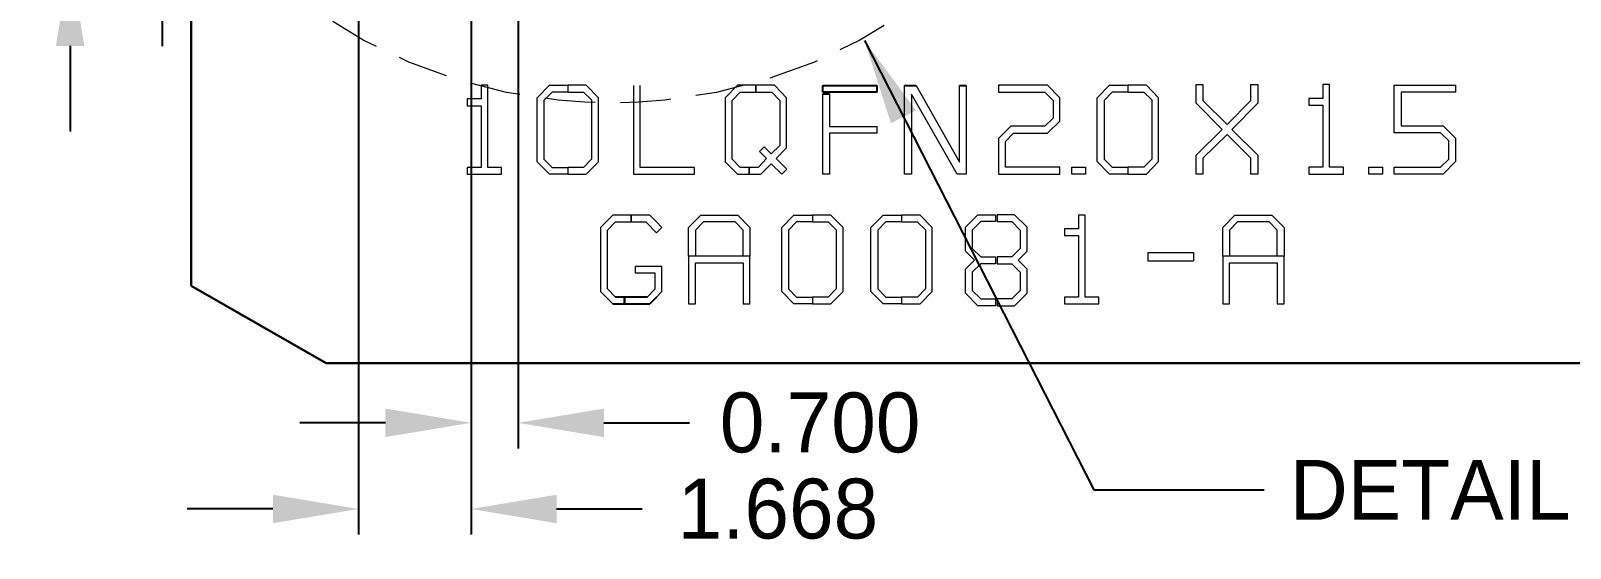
# Model space of a CAD drawing. Extents: x 276.8 to 349.1, y 147.8 to 219.
# Drawn here: x 279.3 to 302.13, y 149.81 to 157.49 of the extents above; entities that cross this region are included whole.
import ezdxf

# ---------------------------------------------------------------- set-up
doc = ezdxf.new("R2010")
doc.units = 0
doc.header["$LTSCALE"] = 3
doc.header["$MEASUREMENT"] = 0
doc.linetypes.add('HIDDEN', pattern=[0.375, 0.25, -0.125])
doc.layers.add('998', color=50, linetype='Continuous')
for name, color, linetype, lineweight in [('DETAIL', 6, 'HIDDEN', 15), ('DIM', 4, 'Continuous', 13), ('OBJ', 3, 'Continuous', 30), ('TEXT', 2, 'Continuous', 20)]:
    doc.layers.add(name, color=color, linetype=linetype, lineweight=lineweight)
doc.dimstyles.new('3DEC X 2', dxfattribs={"dimtxt": 0.889, "dimasz": 1.27, "dimexe": 0.381, "dimexo": 0.381, "dimgap": 0.381, "dimtad": 0, "dimdec": 3, "dimzin": 0, "dimdsep": 46, "dimtxsty": 'Standard', "dimcen": 0.09, "dimadec": 0, "dimazin": 0, "dimtfac": 1, "dimtdec": 3, "dimtofl": 0, "dimtmove": 0, "dimatfit": 3, "dimfxl": 1, "dimtolj": 1, "dimtzin": 0, "dimarcsym": 0})

# ---------------------------------------------------------------- blocks, each defined once
blk = doc.blocks.new('*D16')
at = {"layer": 'Defpoints', "color": 0, "transparency": 16777216}
for p in [(184.888, -123.425), (189.165, -123.425), (189.165, -124.693)]:
    blk.add_point(p, dxfattribs=at)
at = {"layer": 'DIM', "color": 0, "lineweight": -2, "transparency": 16777216}
for p, q in [((184.888, -122.155), (184.888, -120.885)), ((188.784, -123.425), (184.507, -123.425)), ((188.784, -124.693), (184.507, -124.693)), ((184.888, -125.963), (184.888, -127.233))]:
    blk.add_line(p, q, dxfattribs=at)
at = {"layer": 'DIM', "color": 0, "transparency": 16777216}
for points in [[(184.677, -122.155), (185.1, -122.155), (184.888, -123.425)], [(184.677, -125.963), (185.1, -125.963), (184.888, -124.693)]]:
    blk.add_solid(points, dxfattribs=at)
at = {"layer": 'DIM', "color": 0, "transparency": 16777216, "insert": (184.888, -118.874), "char_height": 0.889, "attachment_point": 5, "rotation": 90}
blk.add_mtext('\\A1;1.268', dxfattribs=at)
blk = doc.blocks.new('*D17')
at = {"layer": 'Defpoints', "color": 0, "transparency": 16777216}
for p in [(186.254, -122.725), (189.165, -122.725), (189.165, -123.425)]:
    blk.add_point(p, dxfattribs=at)
at = {"layer": 'DIM', "color": 0, "lineweight": -2, "transparency": 16777216}
for p, q in [((186.254, -121.455), (186.254, -120.185)), ((188.784, -122.725), (185.873, -122.725)), ((188.784, -123.425), (185.873, -123.425)), ((186.254, -124.695), (186.254, -125.965))]:
    blk.add_line(p, q, dxfattribs=at)
at = {"layer": 'DIM', "color": 0, "transparency": 16777216}
for points in [[(186.043, -121.455), (186.466, -121.455), (186.254, -122.725)], [(186.043, -124.695), (186.466, -124.695), (186.254, -123.425)]]:
    blk.add_solid(points, dxfattribs=at)
at = {"layer": 'DIM', "color": 0, "transparency": 16777216, "insert": (186.254, -118.248), "char_height": 0.889, "attachment_point": 5, "rotation": 90}
blk.add_mtext('\\A1;0.700', dxfattribs=at)
blk = doc.blocks.new('*D18')
at = {"layer": 'Defpoints', "color": 0, "transparency": 16777216}
for p in [(189.165, -124.693), (190.833, -124.693), (190.833, -132.839)]:
    blk.add_point(p, dxfattribs=at)
at = {"layer": 'DIM', "color": 0, "lineweight": -2, "transparency": 16777216}
for p, q in [((189.165, -125.074), (189.165, -133.22)), ((190.833, -125.074), (190.833, -133.22)), ((187.895, -132.839), (186.625, -132.839)), ((192.103, -132.839), (193.373, -132.839))]:
    blk.add_line(p, q, dxfattribs=at)
at = {"layer": 'DIM', "color": 0, "transparency": 16777216}
for points in [[(187.895, -132.627), (187.895, -133.05), (189.165, -132.839)], [(192.103, -132.627), (192.103, -133.05), (190.833, -132.839)]]:
    blk.add_solid(points, dxfattribs=at)
at = {"layer": 'DIM', "color": 0, "transparency": 16777216, "insert": (195.384, -132.839), "char_height": 0.889, "attachment_point": 5}
blk.add_mtext('\\A1;1.668', dxfattribs=at)
blk = doc.blocks.new('*D19')
at = {"layer": 'Defpoints', "color": 0, "transparency": 16777216}
for p in [(190.833, -124.693), (191.533, -124.693), (191.533, -131.56)]:
    blk.add_point(p, dxfattribs=at)
at = {"layer": 'DIM', "color": 0, "lineweight": -2, "transparency": 16777216}
for p, q in [((190.833, -125.074), (190.833, -131.941)), ((191.533, -125.074), (191.533, -131.941)), ((189.563, -131.56), (188.293, -131.56)), ((192.803, -131.56), (194.073, -131.56))]:
    blk.add_line(p, q, dxfattribs=at)
at = {"layer": 'DIM', "color": 0, "transparency": 16777216}
for points in [[(189.563, -131.348), (189.563, -131.771), (190.833, -131.56)], [(192.803, -131.348), (192.803, -131.771), (191.533, -131.56)]]:
    blk.add_solid(points, dxfattribs=at)
at = {"layer": 'DIM', "color": 0, "transparency": 16777216, "insert": (196.01, -131.56), "char_height": 0.889, "attachment_point": 5}
blk.add_mtext('\\A1;0.700', dxfattribs=at)

msp = doc.modelspace()

# ---------------------------------------------------------------- linework, layer by layer
at = {"layer": '998'}
for p, q in [((291.0486, 156.5816), (291.0486, 156.6831)), ((291.0486, 156.6831), (291.8553, 156.6831)), ((291.8553, 156.5816), (291.8553, 156.6831)), ((292.2623, 156.6831), (292.436, 156.6831)), ((293.075, 156.6831), (293.1767, 156.6831)), ((291.8553, 156.5816), (291.0486, 156.5816)), ((291.0486, 156.5563), (291.1501, 156.5563)), ((287.9369, 153.4385), (288.1084, 153.4385)), ((288.1083, 153.54), (287.9763, 153.54)), ((288.4431, 153.54), (288.1083, 153.54)), ((288.1083, 153.54), (288.1084, 153.4385)), ((288.1084, 153.4385), (288.1083, 153.54)), ((288.1084, 153.4385), (288.4825, 153.4385)), ((288.5816, 153.54), (288.4825, 153.4385))]:
    msp.add_line(p, q, dxfattribs=at)
at = {"layer": 'DETAIL'}
msp.add_circle((287.9173, 164.148), 7.7256, dxfattribs=at)
at = {"layer": 'OBJ'}
for p, q in [((281.6832, 159.3571), (281.6832, 153.7071)), ((281.6832, 153.7071), (283.6832, 152.5571)), ((283.6832, 152.5571), (340.2591, 152.5571))]:
    msp.add_line(p, q, dxfattribs=at)
at = {"layer": 'TEXT', "extrusion": (0, 0, -1)}
for p, q in [((288.2412, 156.6831), (288.2412, 155.3639)), ((288.3427, 155.4654), (288.3427, 156.6831)), ((289.1494, 155.4654), (288.3427, 155.4654)), ((289.1494, 155.3639), (289.1494, 155.4654)), ((288.2412, 155.3639), (289.1494, 155.3639))]:
    msp.add_line(p, q, dxfattribs=at)
at = {"layer": 'TEXT'}
for p, q in [((292.2623, 155.3623), (292.2623, 156.6831)), ((292.436, 156.6831), (293.075, 155.5402)), ((293.075, 155.5402), (293.075, 156.6831)), ((293.1767, 156.6831), (293.1767, 155.3623)), ((291.0486, 155.3639), (291.0486, 156.5563)), ((291.1501, 156.5563), (291.1501, 156.0742)), ((292.3641, 156.5538), (292.3641, 155.3623)), ((293.0436, 155.3623), (292.3641, 156.5538)), ((291.1501, 156.0742), (291.8553, 156.0742)), ((291.8553, 155.9728), (291.1501, 155.9728)), ((291.1501, 155.9728), (291.1501, 155.3639)), ((291.8553, 155.9728), (291.8553, 156.0742)), ((291.1501, 155.3639), (291.0486, 155.3639)), ((292.3641, 155.3623), (292.2623, 155.3623)), ((293.1767, 155.3623), (293.0436, 155.3623)), ((300.1373, 155.3642), (299.5238, 155.3642)), ((287.9369, 154.7577), (287.7557, 154.572)), ((287.7557, 154.572), (287.7557, 154.513)), ((287.8571, 154.5336), (287.9763, 154.6563)), ((288.2097, 154.7577), (287.9369, 154.7577)), ((287.9763, 154.6563), (288.2097, 154.6563)), ((288.4825, 154.7577), (288.2097, 154.7577)), ((288.2097, 154.7577), (288.2097, 154.6563)), ((288.2097, 154.6563), (288.2097, 154.7577)), ((288.2097, 154.6563), (288.4278, 154.6563)), ((288.586, 154.4942), (288.4278, 154.6563)), ((288.5816, 154.6563), (288.4825, 154.7577)), ((288.6638, 154.572), (288.5816, 154.6563)), ((288.6638, 154.572), (288.586, 154.4942)), ((287.7557, 154.513), (287.7557, 153.6243)), ((287.8571, 153.6626), (287.8571, 154.5336)), ((295.8682, 154.199), (296.5471, 154.199)), ((295.8682, 154.199), (295.8682, 154.079)), ((296.5471, 154.199), (296.5471, 154.079)), ((288.2743, 153.8942), (288.2743, 153.9942)), ((288.6638, 153.9942), (288.2743, 153.9942)), ((288.5623, 153.8942), (288.2743, 153.8942)), ((288.5623, 153.6626), (288.5623, 153.8942)), ((288.6638, 153.6243), (288.6638, 153.9942)), ((295.8682, 154.079), (296.5471, 154.079)), ((287.9763, 153.54), (287.8571, 153.6626)), ((288.4431, 153.54), (288.5623, 153.6626)), ((287.7557, 153.6243), (287.9369, 153.4385)), ((288.6638, 153.6243), (288.5816, 153.54))]:
    msp.add_line(p, q, dxfattribs=at)
for points in [[(286.2863, 155.4655), (286.0831, 155.4655), (286.0831, 156.6847), (285.9815, 156.6847), (285.9815, 156.4815), (285.7783, 156.4815), (285.7783, 156.3799), (285.9815, 156.3799), (285.9815, 155.4655), (285.7783, 155.4655), (285.7783, 155.3639), (286.2863, 155.3639)], [(286.9153, 155.5888), (287.0346, 155.4655), (287.2683, 155.4655), (287.2683, 155.3639), (286.9952, 155.3639), (286.8137, 155.5498), (286.8137, 156.4987), (286.9952, 156.6847), (287.2683, 156.6847), (287.2683, 156.5831), (287.0347, 156.5831), (286.9153, 156.4603)], [(287.2683, 156.5831), (287.5011, 156.5831), (287.6214, 156.4668), (287.6214, 155.5883), (287.502, 155.4655), (287.2683, 155.4655), (287.2683, 155.3639), (287.5414, 155.3639), (287.7229, 155.5498), (287.7229, 156.1259), (287.7229, 156.4987), (287.5414, 156.6847), (287.2683, 156.6847)], [(289.8253, 155.4655), (289.706, 155.5883), (289.706, 156.4603), (289.8253, 156.5831), (290.059, 156.5831), (290.059, 156.6847), (289.7859, 156.6847), (289.6044, 156.4987), (289.6044, 156.4397), (289.6044, 155.5498), (289.7859, 155.3639), (289.9576, 155.3639), (289.9574, 155.4655)], [(290.5136, 155.7531), (290.5136, 156.4987), (290.4313, 156.5831), (290.3321, 156.6847), (290.059, 156.6847), (290.059, 156.5831), (290.2926, 156.5831), (290.412, 156.4603), (290.412, 155.7905), (290.2825, 155.6654), (290.1822, 155.7709), (290.1101, 155.7013), (290.2168, 155.5971), (290.0895, 155.4655), (289.9574, 155.4655), (289.9576, 155.3639), (290.1293, 155.3639), (290.2832, 155.5178), (290.4433, 155.3655), (290.5176, 155.4372), (290.3592, 155.5957)], [(293.6559, 155.3642), (294.5652, 155.3642), (294.5652, 155.4658), (293.7575, 155.4658), (293.7575, 155.851), (293.8769, 155.9738), (294.3842, 155.9738), (294.5652, 156.1526), (294.5652, 156.499), (294.3837, 156.685), (293.6559, 156.685), (293.6559, 156.5834), (294.3442, 156.5834), (294.4636, 156.4606), (294.4636, 156.1982), (294.3442, 156.0754), (293.8371, 156.0754), (293.6559, 155.8942)], [(295.2223, 155.5891), (295.3416, 155.4658), (295.5753, 155.4658), (295.5753, 155.3642), (295.3022, 155.3642), (295.1207, 155.5502), (295.1207, 156.499), (295.3022, 156.685), (295.5753, 156.685), (295.5753, 156.5834), (295.3417, 156.5834), (295.2223, 156.4606)], [(295.5753, 156.5834), (295.8081, 156.5834), (295.9284, 156.4671), (295.9284, 155.5886), (295.809, 155.4658), (295.5753, 155.4658), (295.5753, 155.3642), (295.8484, 155.3642), (296.03, 155.5502), (296.03, 156.1262), (296.03, 156.499), (295.8484, 156.685), (295.5753, 156.685)], [(298.7692, 155.4665), (298.5647, 155.4665), (298.5647, 156.6935), (298.4625, 156.6935), (298.4625, 156.489), (298.258, 156.489), (298.258, 156.3867), (298.4625, 156.3867), (298.4625, 155.4665), (298.258, 155.4665), (298.258, 155.3642), (298.7692, 155.3642)], [(294.7442, 155.3642), (294.7442, 155.4706), (294.9446, 155.4706), (294.9446, 155.3642)], [(299.1472, 155.3642), (299.1472, 155.4706), (299.3477, 155.4706), (299.3477, 155.3642)], [(290.5424, 153.6618), (290.6617, 153.5386), (290.8953, 153.5386), (290.8953, 153.437), (290.6223, 153.437), (290.4408, 153.6229), (290.4408, 154.5718), (290.6223, 154.7577), (290.8953, 154.7577), (290.8953, 154.6561), (290.6617, 154.6561), (290.5424, 154.5334)], [(290.8953, 154.6561), (291.1281, 154.6561), (291.2484, 154.5399), (291.2484, 153.6613), (291.129, 153.5386), (290.8953, 153.5386), (290.8953, 153.437), (291.1685, 153.437), (291.35, 153.6229), (291.35, 154.199), (291.35, 154.5718), (291.1685, 154.7577), (290.8953, 154.7577)], [(291.8653, 153.6618), (291.9846, 153.5386), (292.2183, 153.5386), (292.2183, 153.437), (291.9452, 153.437), (291.7637, 153.6229), (291.7637, 154.5718), (291.9452, 154.7577), (292.2183, 154.7577), (292.2183, 154.6561), (291.9847, 154.6561), (291.8653, 154.5334)], [(292.2183, 154.6561), (292.4511, 154.6561), (292.5714, 154.5399), (292.5714, 153.6613), (292.452, 153.5386), (292.2183, 153.5386), (292.2183, 153.437), (292.4915, 153.437), (292.673, 153.6229), (292.673, 154.199), (292.673, 154.5718), (292.4915, 154.7577), (292.2183, 154.7577)], [(293.1648, 153.5962), (293.1648, 153.9522), (293.2988, 154.0862), (293.1648, 154.2202), (293.1648, 154.5762), (293.3498, 154.7612), (293.6096, 154.7612), (293.6096, 154.6592), (293.3921, 154.6592), (293.2668, 154.534), (293.2668, 154.2625), (293.3921, 154.1372), (293.6096, 154.1372), (293.6096, 154.0352), (293.3921, 154.0352), (293.2668, 153.91), (293.2668, 153.6385), (293.3921, 153.5132), (293.6096, 153.5132), (293.6096, 153.4112), (293.3498, 153.4112)], [(293.8526, 153.5132), (293.635, 153.5132), (293.635, 153.4112), (293.8948, 153.4112), (294.0798, 153.5962), (294.0798, 153.9522), (293.9458, 154.0862), (294.0798, 154.2202), (294.0798, 154.5762), (293.8948, 154.7612), (293.635, 154.7612), (293.635, 154.6592), (293.8526, 154.6592), (293.9778, 154.534), (293.9778, 154.2625), (293.8526, 154.1372), (293.635, 154.1372), (293.635, 154.0352), (293.8526, 154.0352), (293.9778, 153.91), (293.9778, 153.6385)], [(295.1442, 153.5386), (294.941, 153.5386), (294.941, 154.7577), (294.8394, 154.7577), (294.8394, 154.5545), (294.6362, 154.5545), (294.6362, 154.453), (294.8394, 154.453), (294.8394, 153.5386), (294.6362, 153.5386), (294.6362, 153.437), (295.1442, 153.437)], [(289.8681, 153.437), (289.9697, 153.437), (289.9697, 154.1482), (289.8681, 154.1482), (289.162, 154.1482), (289.0604, 154.1482), (289.0604, 153.437), (289.162, 153.437), (289.162, 154.0466), (289.8681, 154.0466)], [(297.7881, 153.437), (297.8897, 153.437), (297.8897, 154.1482), (297.7881, 154.1482), (297.0821, 154.1482), (296.9805, 154.1482), (296.9805, 153.437), (297.0821, 153.437), (297.0821, 154.0466), (297.7881, 154.0466)]]:
    msp.add_lwpolyline(points, close=True, dxfattribs=at)
at = {"layer": 'TEXT', "extrusion": (0, 0, -1)}
for points in [[(-297.0459, 155.9547), (-296.6863, 155.6011), (-296.6863, 155.3642), (-296.5841, 155.3642), (-296.5841, 155.644), (-296.9701, 156.03), (-296.5841, 156.4188), (-296.5841, 156.6935), (-296.6863, 156.6935), (-296.6863, 156.4567), (-297.0459, 156.1), (-297.3969, 156.457), (-297.3969, 156.6935), (-297.4991, 156.6935), (-297.4991, 156.4188), (-297.1131, 156.03), (-297.4991, 155.644), (-297.4991, 155.3642), (-297.3969, 155.3642), (-297.3969, 155.6008)], [(-300.433, 155.5502), (-300.2515, 155.3642), (-299.5238, 155.3642), (-299.5238, 155.4658), (-300.212, 155.4658), (-300.3314, 155.5886), (-300.3314, 155.8569), (-300.212, 155.9797), (-299.5238, 155.9797), (-299.5238, 156.685), (-300.433, 156.685), (-300.433, 156.5834), (-299.6254, 156.5834), (-299.6254, 156.0813), (-300.2517, 156.0813), (-300.433, 155.8978)], [(-289.2419, 154.7577), (-289.7881, 154.7577), (-289.9697, 154.5718), (-289.9697, 154.1482), (-289.8681, 154.1482), (-289.8681, 154.5334), (-289.7487, 154.6561), (-289.2814, 154.6561), (-289.162, 154.5334), (-289.162, 154.1482), (-289.0604, 154.1482), (-289.0604, 154.5718)], [(-297.162, 154.7577), (-297.7082, 154.7577), (-297.8897, 154.5718), (-297.8897, 154.1482), (-297.7881, 154.1482), (-297.7881, 154.5334), (-297.6687, 154.6561), (-297.2014, 154.6561), (-297.0821, 154.5334), (-297.0821, 154.1482), (-296.9805, 154.1482), (-296.9805, 154.5718)]]:
    msp.add_lwpolyline(points, close=True, dxfattribs=at)

# ---------------------------------------------------------------- texts
at = {"layer": 'DIM', "insert": (297.9765, 151.1216), "char_height": 0.889, "attachment_point": 1}
msp.add_mtext('\\A1;DETAIL "D"', dxfattribs=at)

# ---------------------------------------------------------------- dimensions: what is measured, and where the dimension line sits
at = {"layer": 'DIM'}
dim = msp.add_linear_dim(base=(281.2542, 160.5071), p1=(284.1652, 159.8071), p2=(284.1652, 160.5071), angle=90, dimstyle='3DEC X 2', dxfattribs=at)
dim.commit()
dim.dimension.update_dxf_attribs({"geometry": '*D17', "text_midpoint": (281.2542, 164.9839), "insert": (95, 283.2317)})
dim = msp.add_linear_dim(base=(279.8883, 159.8071), p1=(284.1652, 158.5391), p2=(284.1652, 159.8071), angle=90, dimstyle='3DEC X 2', dxfattribs=at)
dim.commit()
dim.dimension.update_dxf_attribs({"geometry": '*D16', "text_midpoint": (279.8883, 164.358), "dimtype": 128, "insert": (95, 283.2317)})
for base, p1, p2, picture, middle in [((285.8332, 150.3931), (284.1652, 158.5391), (285.8332, 158.5391), '*D18', (290.384, 150.3931)), ((286.5332, 151.6719), (285.8332, 158.5391), (286.5332, 158.5391), '*D19', (291.0099, 151.6719))]:
    dim = msp.add_linear_dim(base=base, p1=p1, p2=p2, dimstyle='3DEC X 2', dxfattribs=at)
    dim.commit()
    dim.dimension.update_dxf_attribs({"geometry": picture, "text_midpoint": middle, "dimtype": 128, "insert": (95, 283.2317)})

# ---------------------------------------------------------------- leaders
at = {"layer": 'DIM', "annotation_type": 0, "has_hookline": 1, "hookline_direction": 1, "text_width": 7.7047}
msp.add_leader([(291.6684, 157.3472), (295.0712, 150.6771), (297.5955, 150.6771)], dimstyle='3DEC X 2', override={"dimgap": 0.381, "dimtad": 0}, dxfattribs=at)

doc.saveas('drawing.dxf')
